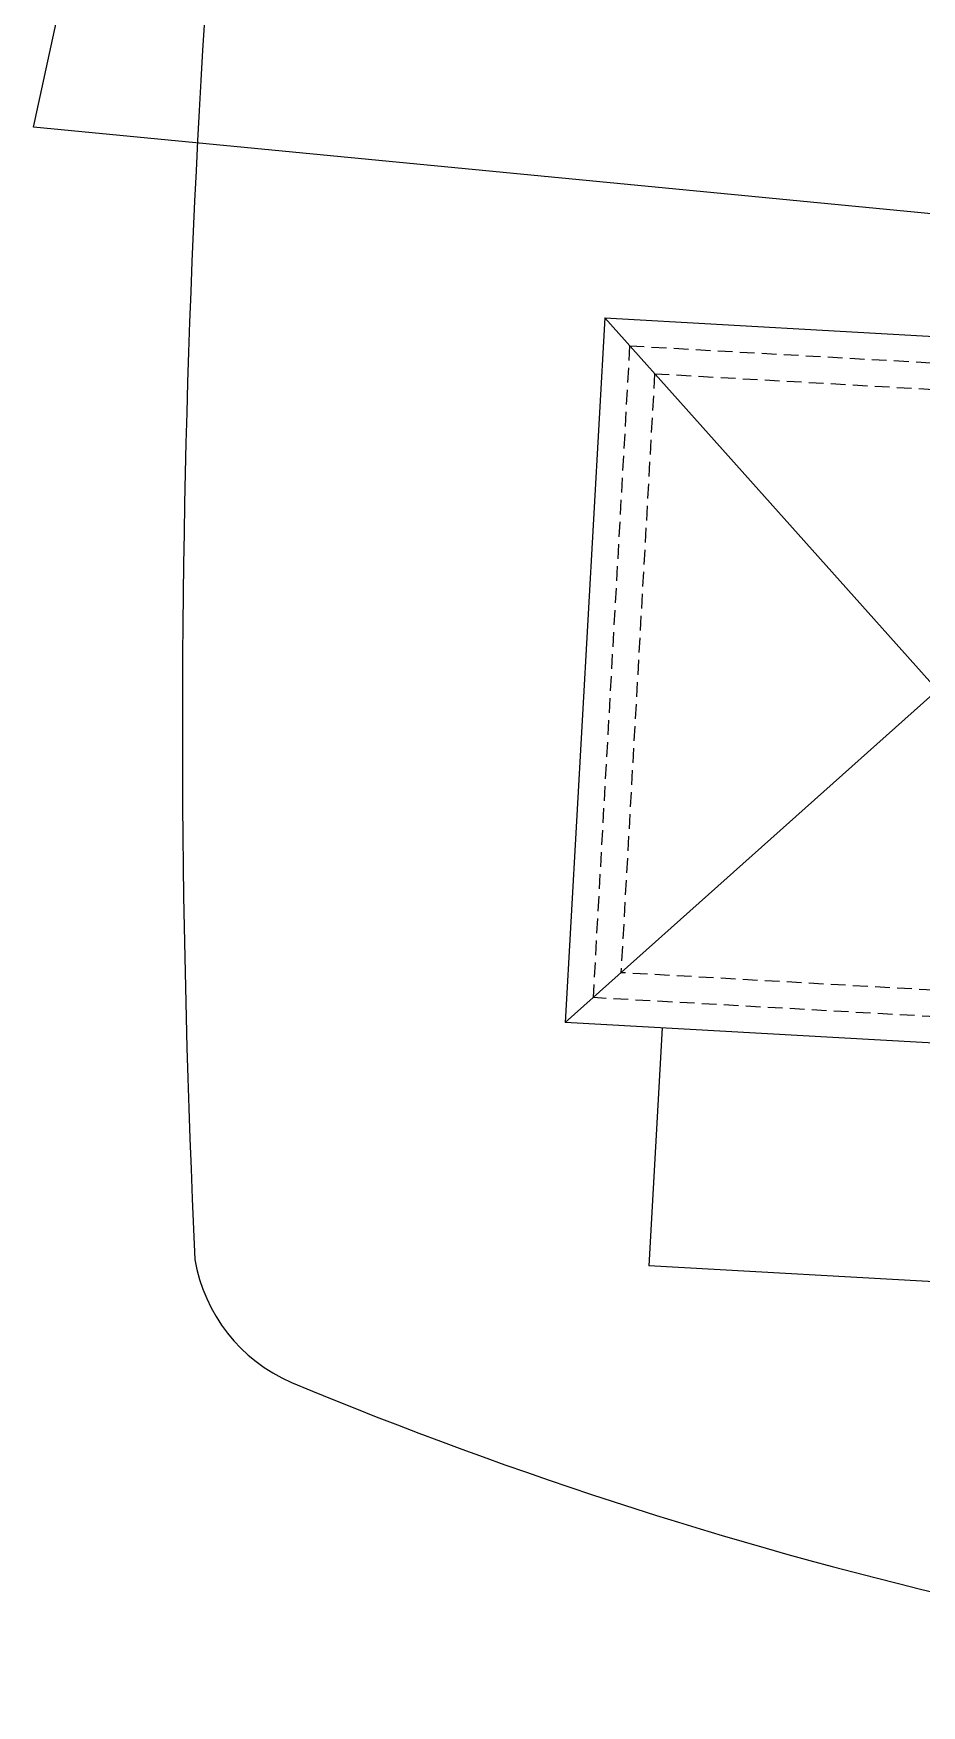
# Model space of a CAD drawing. Extents: x 2080 to 102399, y 2071 to 93424.
# Drawn here: x 84125 to 84427, y 78861 to 79430 of the extents above; entities that cross this region are included whole.
import ezdxf

# ---------------------------------------------------------------- set-up
doc = ezdxf.new("R2010")
doc.units = 0
doc.header["$LTSCALE"] = 20
doc.header["$MEASUREMENT"] = 0
doc.linetypes.add('HIDDEN', pattern=[0.375, 0.25, -0.125])
for name, color, linetype in [('road', 2, 'Continuous'), ('Roof lilne', 31, 'Continuous'), ('wall', 13, 'Continuous')]:
    doc.layers.add(name, color=color, linetype=linetype)

# ---------------------------------------------------------------- blocks, each defined once
blk = doc.blocks.new('A$C4BBE2067')
for p, q in [((9.000001273372618, 392.9999976846448), (9.000001273372618, 320.9999976846602)), ((9.000001273372618, 392.9999976846448), (99.00000127334351, 392.9999976846666)), ((99.00000127334351, 392.9999976846666), (99.00000127334351, 320.9999976846602)), ((27.00000127334715, 388.4999976846484), (27.00000127334715, 383.9999976846557)), ((27.00000127334351, 388.4999976846484), (81.00000127337626, 388.499997684663)), ((81.0000012733799, 383.999997684663), (81.0000012733799, 388.499997684663)), ((18.00000127337262, 383.9999976846539), (18.00000127337262, 320.9999976846602)), ((18.00000127337262, 383.9999976846539), (27.00000127334715, 383.9999976846557)), ((18.00000127337262, 383.9999976846539), (90.00000127334351, 320.9999976846602)), ((90.00000127334351, 383.9999976846648), (18.00000127337262, 320.9999976846602)), ((81.0000012733799, 383.999997684663), (90.00000127334351, 383.9999976846648)), ((90.00000127334351, 383.9999976846648), (90.00000127334351, 320.9999976846602))]:
    blk.add_line(p, q)
at = {"layer": 'Roof lilne'}
for p, q in [((1.273343514185399e-06, 320.9999976846602), (1.273343514185399e-06, 80.99999768466023)), ((240.0000012733435, 320.9999976846602), (1.273343514185399e-06, 320.9999976846602)), ((240.0000012733435, 320.9999976846602), (1.273343514185399e-06, 80.99999768466023)), ((1.273343514185399e-06, 320.9999976846602), (240.0000012733726, 80.99999768470389)), ((240.0000012733435, 320.9999976846602), (240.0000012733726, 80.99999768470389)), ((1.273343514185399e-06, 80.99999768466023), (240.0000012733726, 80.99999768470389)), ((33.00000127331441, 80.9999976846675), (33.00000127334351, -2.315317942702677e-06)), ((207.0000012733144, 80.99999768469661), (207.0000012733435, -2.315317942702677e-06)), ((33.00000127334351, -2.315317942702677e-06), (207.0000012733435, -2.315317942702677e-06))]:
    blk.add_line(p, q, dxfattribs=at)
at = {"layer": 'wall', "color": 7, "linetype": 'HIDDEN'}
for p, q in [((9.000001273343514, 311.9999976846602), (9.000001273343514, 89.99999768466023)), ((231.0000012733726, 311.9999976846602), (9.000001273343514, 311.9999976846602)), ((231.0000012733726, 311.9999976846602), (231.0000012733726, 89.99999768470389)), ((18.00000127331441, 302.9999976846675), (18.00000127334351, 98.99999768466023)), ((222.0000012733435, 302.999997684653), (18.00000127331441, 302.9999976846675)), ((222.0000012733435, 302.999997684653), (222.0000012733726, 98.99999768471116)), ((18.00000127334351, 98.99999768466023), (222.0000012733726, 98.99999768471116)), ((9.000001273343514, 89.99999768466023), (231.0000012733726, 89.99999768470389))]:
    blk.add_line(p, q, dxfattribs=at)

msp = doc.modelspace()

# ---------------------------------------------------------------- linework, layer by layer
at = {"ltscale": 0.5}
msp.add_lwpolyline([(84488.22474246327, 81071.25925254764), (86624.0897943966, 80927.06272028587), (86257.8699469993, 79191.77914744285), (84124.82982549396, 79397.71872848878), (84488.22474246327, 81071.25925254764)], dxfattribs=at)
at = {"layer": 'road', "linetype": 'Continuous', "ltscale": 0.5}
for centre, radius, start, end in [((88014.86385494897, 79193.87906066085), 3839.420248098998, 172.8810163315995, 182.7051779919753), ((84234.49671091573, 79021.87275837464), 55.54204577796437, 189.5362646907595, 246.6566730706367), ((84771.89529875931, 80312.51832709921), 1453.594567483485, 247.3659690186576, 266.9656278867968)]:
    msp.add_arc(centre, radius, start, end, dxfattribs=at)

# ---------------------------------------------------------------- block references
at = {"ltscale": 0.5, "xscale": -1, "rotation": 356.7877700725614}
msp.add_blockref('A$C4BBE2067', (84540.63182931776, 78998.90808333988), dxfattribs=at)

doc.saveas('drawing.dxf')
